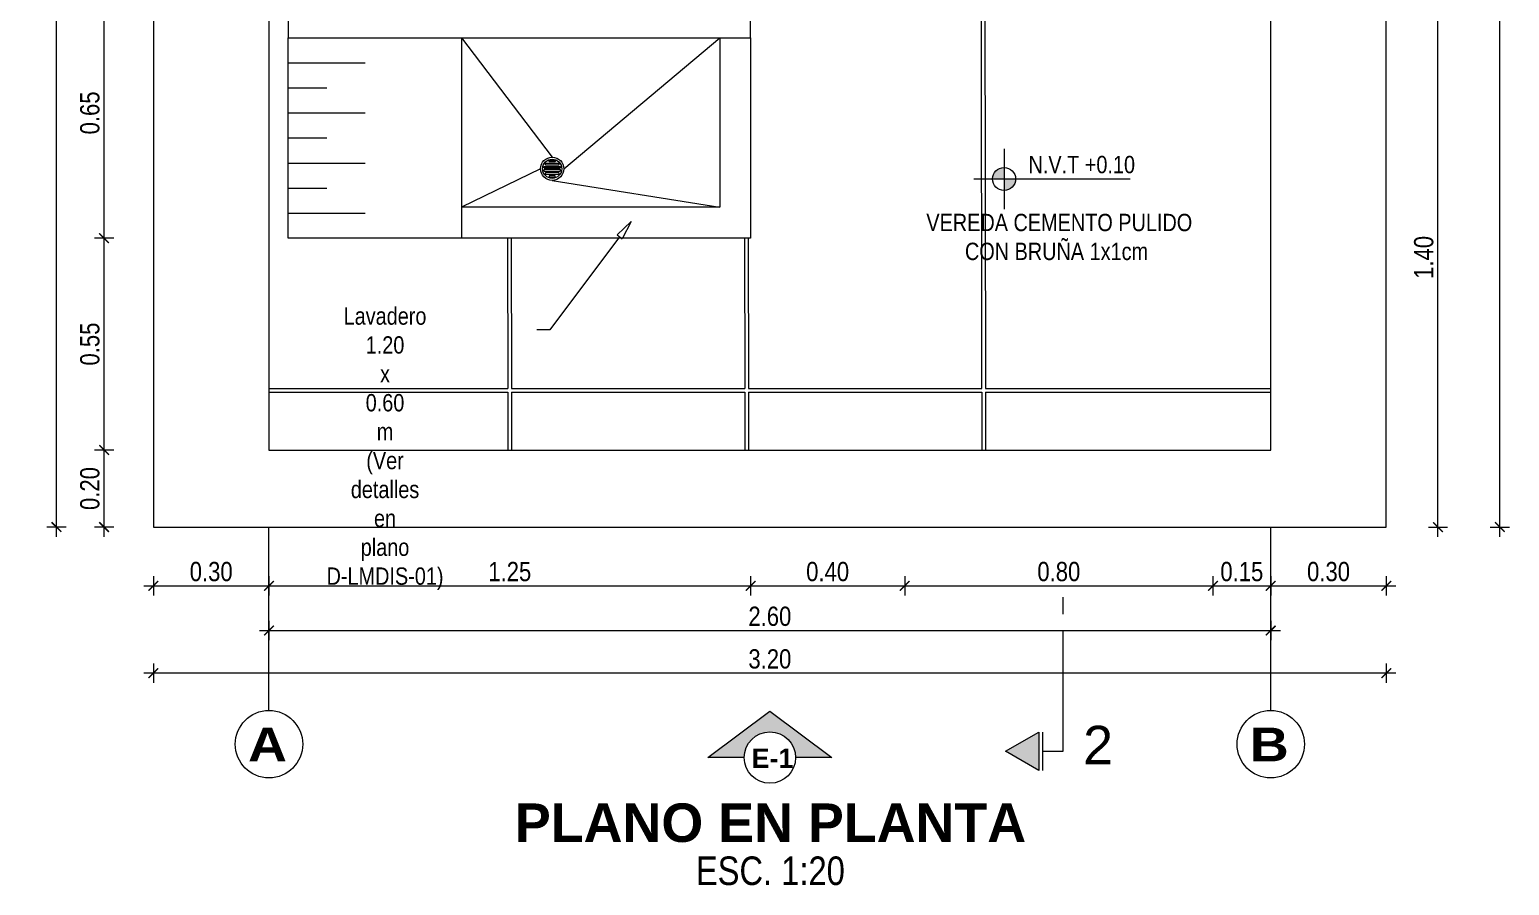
# Model space of a CAD drawing. Header units: metres. Extents: x 116.6 to 157, y -0.9 to 78.1.
# Drawn here: x 117.148 to 120.989, y 73.029 to 75.251 of the extents above; entities that cross this region are included whole.
import ezdxf
from ezdxf import colors
from ezdxf.entities.mleader import LeaderData, LeaderLine
from ezdxf.enums import TextEntityAlignment as Align
from ezdxf.math import Vec2, Vec3

# ---------------------------------------------------------------- set-up
doc = ezdxf.new("R2010")
doc.units = ezdxf.units.M
doc.linetypes.add('ACAD_ISO02W100', pattern=[15, 12, -3])
doc.linetypes.add('ACAD_ISO04W100', pattern=[30, 24, -3, 0, -3])
doc.layers.get('0').update_dxf_attribs({"color": 253})
doc.layers.get('Defpoints').update_dxf_attribs({"color": 30, "lineweight": 9})
for name, color, linetype, lineweight in [('-Acero', 152, 'Continuous', 9), ('-Achurado', 251, 'Continuous', 5), ('-Acotado', 251, 'Continuous', 5), ('-Corte', 7, 'Continuous', 35), ('-Eje', 1, 'ACAD_ISO04W100', 9), ('-Proyeccion', 85, 'ACAD_ISO02W100', 9), ('-Textos', 7, 'Continuous', 20), ('-Vista', 148, 'Continuous', 9), ('ProfileEdges', 212, 'Continuous', 9)]:
    doc.layers.add(name, color=color, linetype=linetype, lineweight=lineweight)
doc.layers.add('A_50_CotasExter', color=253, linetype='Continuous')
doc.layers.add('G-TEXTOS-TITULOS', color=4, linetype='Continuous')
doc.layers.add('VISTAS', color=7, linetype='Continuous', lineweight=5, true_color=0x383838)
doc.styles.add('-Arial', font='arial.ttf')
doc.styles.add('-Arial Narrow', font='ARIALN.TTF')
doc.styles.add('25-TITULO', font='arialbd.ttf', dxfattribs={"height": 0.1})
doc.styles.add('ARIALNEG', font='arialbd.ttf')
doc.dimstyles.new('Esc 1_20n', dxfattribs={"dimscale": 0.02, "dimtxt": 2, "dimasz": 1, "dimexe": 1, "dimexo": 1, "dimgap": 0.45, "dimtad": 1, "dimtoh": 1, "dimzin": 3, "dimdsep": 46, "dimtxsty": '-Arial Narrow', "dimblk": 'ARCHTICK', "dimcen": 1, "dimdle": 1, "dimclrd": 252, "dimclre": 252, "dimclrt": 252, "dimadec": 0, "dimazin": 0, "dimtfac": 1, "dimtix": 1, "dimtmove": 1, "dimatfit": 2, "dimldrblk": 'ARCHTICK', "dimfxl": 1, "dimfxlon": 1, "dimtolj": 2, "dimlwd": 5, "dimlwe": 5, "dimarcsym": 0})

# ---------------------------------------------------------------- blocks, each defined once
blk = doc.blocks.new('Corte Vertical 1_1000')
at = {"layer": '-Eje'}
blk.add_hatch(color=256, dxfattribs=at).paths.add_polyline_path([(13.34, -3.56), (9.86, -1.57), (9.86, -5.55)])
for p, q in [((9.44, -1.57), (9.44, -5.55)), ((9.44, -3.56), (7.34, -3.56))]:
    blk.add_line(p, q, dxfattribs=at)
blk.add_lwpolyline([(13.34, -3.56), (9.86, -5.55), (9.86, -1.57)], close=True, dxfattribs=at)
for points in [[(7.34, -3.56), (7.34, -16.05)], [(7.34, -14.25), (7.34, -16)], [(7.34, -17.81), (7.34, -19.56)]]:
    blk.add_lwpolyline(points, dxfattribs=at)
at = {"layer": '-Eje', "style": '-Arial'}
blk.add_attdef('A', text='', height=4, dxfattribs=at).set_placement((3.71, -4.24), align=Align.MIDDLE)
blk = doc.blocks.new('_ClosedBlank')
at = {"color": 0, "linetype": 'ByBlock', "lineweight": -2}
for p, q in [((-1, 0.167), (0, 0)), ((-1, 0.167), (-1, -0.167)), ((0, 0), (-1, -0.167))]:
    blk.add_line(p, q, dxfattribs=at)
blk = doc.blocks.new('Nivel Planta 1_1000')
at = {"layer": '-Acotado'}
h = blk.add_hatch(color=256, dxfattribs=at)
h.paths.add_polyline_path([(0, 1.2, 0.414214), (-1.2, 0), (0, 0)])
h.paths.add_polyline_path([(0, -1.2, 0.414214), (1.2, 0), (0, 0)])
for p, q in [((0, 3.14), (0, -3.14)), ((-3.14, 0), (13.1, 0))]:
    blk.add_line(p, q, dxfattribs=at)
blk.add_circle((0, 0), 1.2, dxfattribs=at)
at = {"layer": '-Acotado', "style": '-Arial Narrow'}
blk.add_attdef('NIVEL', (2.54, 0.6), '', height=1.8, dxfattribs=at)
blk = doc.blocks.new('_ArchTick')
at = {"color": 0, "linetype": 'ByBlock', "const_width": 0.15}
blk.add_lwpolyline([(-0.5, -0.5), (0.5, 0.5)], dxfattribs=at)
blk = doc.blocks.new('*D743')
at = {"layer": 'A_50_CotasExter', "color": 252, "lineweight": 5, "transparency": 16777216}
for p, q in [((117.4695, 73.8321), (117.4695, 73.7821)), ((117.7695, 73.8321), (117.7695, 73.7821)), ((117.4445, 73.8071), (117.7945, 73.8071))]:
    blk.add_line(p, q, dxfattribs=at)
at = {"layer": 'Defpoints', "color": 0, "transparency": 16777216}
for p in [(117.4695, 73.9596), (117.7695, 73.9596), (117.7695, 73.8071)]:
    blk.add_point(p, dxfattribs=at)
at = {"layer": 'A_50_CotasExter', "color": 252, "lineweight": 5, "transparency": 16777216, "xscale": 0.025, "yscale": 0.025, "zscale": 0.025, "rotation": 180}
blk.add_blockref('_ArchTick', (117.4695, 73.8071), dxfattribs=at)
at = {"layer": 'A_50_CotasExter', "color": 252, "lineweight": 5, "transparency": 16777216, "xscale": 0.025, "yscale": 0.025, "zscale": 0.025}
blk.add_blockref('_ArchTick', (117.7695, 73.8071), dxfattribs=at)
at = {"layer": 'A_50_CotasExter', "color": 252, "transparency": 16777216, "insert": (117.6195, 73.8438), "char_height": 0.05, "attachment_point": 5, "style": '-Arial Narrow'}
blk.add_mtext('\\A2;0.30', dxfattribs=at)
blk = doc.blocks.new('*D744')
at = {"layer": 'A_50_CotasExter', "color": 252, "lineweight": 5, "transparency": 16777216}
for p, q in [((117.7695, 73.8321), (117.7695, 73.7821)), ((119.0195, 73.8321), (119.0195, 73.7821)), ((117.7445, 73.8071), (119.0445, 73.8071))]:
    blk.add_line(p, q, dxfattribs=at)
at = {"layer": 'Defpoints', "color": 0, "transparency": 16777216}
for p in [(119.0195, 74.7096), (117.7695, 73.9596), (119.0195, 73.8071)]:
    blk.add_point(p, dxfattribs=at)
at = {"layer": 'A_50_CotasExter', "color": 252, "lineweight": 5, "transparency": 16777216, "xscale": 0.025, "yscale": 0.025, "zscale": 0.025}
for p, rotation in [((117.7695, 73.8071), 179.9999999999919), ((119.0195, 73.8071), 359.9999999999918)]:
    blk.add_blockref('_ArchTick', p, dxfattribs=dict(at, rotation=rotation))
at = {"layer": 'A_50_CotasExter', "color": 252, "transparency": 16777216, "insert": (118.3945, 73.8438), "char_height": 0.05, "attachment_point": 5, "style": '-Arial Narrow'}
blk.add_mtext('\\A2;1.25', dxfattribs=at)
blk = doc.blocks.new('*D745')
at = {"layer": 'A_50_CotasExter', "color": 252, "lineweight": 5, "transparency": 16777216}
for p, q in [((119.0195, 73.8321), (119.0195, 73.7821)), ((119.4195, 73.8321), (119.4195, 73.7821)), ((118.9945, 73.8071), (119.4445, 73.8071))]:
    blk.add_line(p, q, dxfattribs=at)
at = {"layer": 'Defpoints', "color": 0, "transparency": 16777216}
for p in [(119.4195, 75.3596), (119.0195, 74.7096), (119.4195, 73.8071)]:
    blk.add_point(p, dxfattribs=at)
at = {"layer": 'A_50_CotasExter', "color": 252, "lineweight": 5, "transparency": 16777216, "xscale": 0.025, "yscale": 0.025, "zscale": 0.025}
for p, rotation in [((119.0195, 73.8071), 179.9999999999919), ((119.4195, 73.8071), 359.9999999999918)]:
    blk.add_blockref('_ArchTick', p, dxfattribs=dict(at, rotation=rotation))
at = {"layer": 'A_50_CotasExter', "color": 252, "transparency": 16777216, "insert": (119.2195, 73.8438), "char_height": 0.05, "attachment_point": 5, "style": '-Arial Narrow'}
blk.add_mtext('\\A2;0.40', dxfattribs=at)
blk = doc.blocks.new('*D746')
at = {"layer": 'A_50_CotasExter', "color": 252, "lineweight": 5, "transparency": 16777216}
for p, q in [((119.4195, 73.8321), (119.4195, 73.7821)), ((120.2195, 73.8321), (120.2195, 73.7821)), ((119.3945, 73.8071), (120.2445, 73.8071))]:
    blk.add_line(p, q, dxfattribs=at)
at = {"layer": 'Defpoints', "color": 0, "transparency": 16777216}
for p in [(119.4195, 75.3596), (120.2195, 75.3596), (120.2195, 73.8071)]:
    blk.add_point(p, dxfattribs=at)
at = {"layer": 'A_50_CotasExter', "color": 252, "lineweight": 5, "transparency": 16777216, "xscale": 0.025, "yscale": 0.025, "zscale": 0.025}
for p, rotation in [((119.4195, 73.8071), 179.9999999999919), ((120.2195, 73.8071), 359.9999999999918)]:
    blk.add_blockref('_ArchTick', p, dxfattribs=dict(at, rotation=rotation))
at = {"layer": 'A_50_CotasExter', "color": 252, "transparency": 16777216, "insert": (119.8195, 73.8438), "char_height": 0.05, "attachment_point": 5, "style": '-Arial Narrow'}
blk.add_mtext('\\A2;0.80', dxfattribs=at)
blk = doc.blocks.new('*D747')
at = {"layer": 'A_50_CotasExter', "color": 252, "lineweight": 5, "transparency": 16777216}
for p, q in [((120.2195, 73.8321), (120.2195, 73.7821)), ((120.3695, 73.8321), (120.3695, 73.7821)), ((120.1945, 73.8071), (120.3945, 73.8071))]:
    blk.add_line(p, q, dxfattribs=at)
at = {"layer": 'Defpoints', "color": 0, "transparency": 16777216}
for p in [(120.2195, 75.3596), (120.3695, 75.3596), (120.3695, 73.8071)]:
    blk.add_point(p, dxfattribs=at)
at = {"layer": 'A_50_CotasExter', "color": 252, "lineweight": 5, "transparency": 16777216, "xscale": 0.025, "yscale": 0.025, "zscale": 0.025}
for p, rotation in [((120.2195, 73.8071), 179.9999999999919), ((120.3695, 73.8071), 359.9999999999918)]:
    blk.add_blockref('_ArchTick', p, dxfattribs=dict(at, rotation=rotation))
at = {"layer": 'A_50_CotasExter', "color": 252, "transparency": 16777216, "insert": (120.2945, 73.8438), "char_height": 0.05, "attachment_point": 5, "style": '-Arial Narrow'}
blk.add_mtext('\\A2;0.15', dxfattribs=at)
blk = doc.blocks.new('*D748')
at = {"layer": 'A_50_CotasExter', "color": 252, "lineweight": 5, "transparency": 16777216}
for p, q in [((117.7695, 73.7159), (117.7695, 73.6659)), ((120.3695, 73.7159), (120.3695, 73.6659)), ((117.7445, 73.6909), (120.3945, 73.6909))]:
    blk.add_line(p, q, dxfattribs=at)
at = {"layer": 'Defpoints', "color": 0, "transparency": 16777216}
for p in [(117.7695, 74.1596), (120.3695, 74.1596), (120.3695, 73.6909)]:
    blk.add_point(p, dxfattribs=at)
at = {"layer": 'A_50_CotasExter', "color": 252, "lineweight": 5, "transparency": 16777216, "xscale": 0.025, "yscale": 0.025, "zscale": 0.025, "rotation": 180}
blk.add_blockref('_ArchTick', (117.7695, 73.6909), dxfattribs=at)
at = {"layer": 'A_50_CotasExter', "color": 252, "lineweight": 5, "transparency": 16777216, "xscale": 0.025, "yscale": 0.025, "zscale": 0.025}
blk.add_blockref('_ArchTick', (120.3695, 73.6909), dxfattribs=at)
at = {"layer": 'A_50_CotasExter', "color": 252, "transparency": 16777216, "insert": (119.0695, 73.7277), "char_height": 0.05, "attachment_point": 5, "style": '-Arial Narrow'}
blk.add_mtext('\\A2;2.60', dxfattribs=at)
blk = doc.blocks.new('*D749')
at = {"layer": 'A_50_CotasExter', "color": 252, "lineweight": 5, "transparency": 16777216}
for p, q in [((117.4695, 73.6053), (117.4695, 73.5553)), ((120.6695, 73.6053), (120.6695, 73.5553)), ((120.6945, 73.5803), (117.4445, 73.5803))]:
    blk.add_line(p, q, dxfattribs=at)
at = {"layer": 'Defpoints', "color": 0, "transparency": 16777216}
for p in [(117.4695, 73.9596), (120.6695, 73.9596), (117.4695, 73.5803)]:
    blk.add_point(p, dxfattribs=at)
at = {"layer": 'A_50_CotasExter', "color": 252, "lineweight": 5, "transparency": 16777216, "xscale": 0.025, "yscale": 0.025, "zscale": 0.025, "rotation": 180}
blk.add_blockref('_ArchTick', (117.4695, 73.5803), dxfattribs=at)
at = {"layer": 'A_50_CotasExter', "color": 252, "lineweight": 5, "transparency": 16777216, "xscale": 0.025, "yscale": 0.025, "zscale": 0.025}
blk.add_blockref('_ArchTick', (120.6695, 73.5803), dxfattribs=at)
at = {"layer": 'A_50_CotasExter', "color": 252, "transparency": 16777216, "insert": (119.0695, 73.6171), "char_height": 0.05, "attachment_point": 5, "style": '-Arial Narrow'}
blk.add_mtext('\\A2;3.20', dxfattribs=at)
blk = doc.blocks.new('*D750')
at = {"layer": 'A_50_CotasExter', "color": 252, "lineweight": 5, "transparency": 16777216}
for p, q in [((117.3415, 73.9346), (117.3415, 74.1846)), ((117.3665, 74.1596), (117.3165, 74.1596)), ((117.3665, 73.9596), (117.3165, 73.9596))]:
    blk.add_line(p, q, dxfattribs=at)
at = {"layer": 'Defpoints', "color": 0, "transparency": 16777216}
for p in [(117.3415, 74.1596), (117.4695, 74.1596), (117.4695, 73.9596)]:
    blk.add_point(p, dxfattribs=at)
at = {"layer": 'A_50_CotasExter', "color": 252, "lineweight": 5, "transparency": 16777216, "xscale": 0.025, "yscale": 0.025, "zscale": 0.025}
for p, rotation in [((117.3415, 74.1596), 90), ((117.3415, 73.9596), 270)]:
    blk.add_blockref('_ArchTick', p, dxfattribs=dict(at, rotation=rotation))
at = {"layer": 'A_50_CotasExter', "color": 252, "transparency": 16777216, "insert": (117.3047, 74.0596), "char_height": 0.05, "attachment_point": 5, "rotation": 90, "style": '-Arial Narrow'}
blk.add_mtext('\\A2;0.20', dxfattribs=at)
blk = doc.blocks.new('*D751')
at = {"layer": 'A_50_CotasExter', "color": 252, "lineweight": 5, "transparency": 16777216}
for p, q in [((117.3665, 74.7096), (117.3165, 74.7096)), ((117.3415, 74.1346), (117.3415, 74.7346)), ((117.3665, 74.1596), (117.3165, 74.1596))]:
    blk.add_line(p, q, dxfattribs=at)
at = {"layer": 'Defpoints', "color": 0, "transparency": 16777216}
for p in [(117.3415, 74.7096), (117.7695, 74.7096), (117.4695, 74.1596)]:
    blk.add_point(p, dxfattribs=at)
at = {"layer": 'A_50_CotasExter', "color": 252, "lineweight": 5, "transparency": 16777216, "xscale": 0.025, "yscale": 0.025, "zscale": 0.025}
for p, rotation in [((117.3415, 74.7096), 90), ((117.3415, 74.1596), 270)]:
    blk.add_blockref('_ArchTick', p, dxfattribs=dict(at, rotation=rotation))
at = {"layer": 'A_50_CotasExter', "color": 252, "transparency": 16777216, "insert": (117.3047, 74.4346), "char_height": 0.05, "attachment_point": 5, "rotation": 90, "style": '-Arial Narrow'}
blk.add_mtext('\\A2;0.55', dxfattribs=at)
blk = doc.blocks.new('*D752')
at = {"layer": 'A_50_CotasExter', "color": 252, "lineweight": 5, "transparency": 16777216}
for p, q in [((117.3665, 75.3596), (117.3165, 75.3596)), ((117.3415, 74.6846), (117.3415, 75.3846)), ((117.3665, 74.7096), (117.3165, 74.7096))]:
    blk.add_line(p, q, dxfattribs=at)
at = {"layer": 'Defpoints', "color": 0, "transparency": 16777216}
for p in [(117.3415, 75.3596), (117.7695, 75.3596), (117.7695, 74.7096)]:
    blk.add_point(p, dxfattribs=at)
at = {"layer": 'A_50_CotasExter', "color": 252, "lineweight": 5, "transparency": 16777216, "xscale": 0.025, "yscale": 0.025, "zscale": 0.025}
for p, rotation in [((117.3415, 75.3596), 90), ((117.3415, 74.7096), 270)]:
    blk.add_blockref('_ArchTick', p, dxfattribs=dict(at, rotation=rotation))
at = {"layer": 'A_50_CotasExter', "color": 252, "transparency": 16777216, "insert": (117.3047, 75.0346), "char_height": 0.05, "attachment_point": 5, "rotation": 90, "style": '-Arial Narrow'}
blk.add_mtext('\\A2;0.65', dxfattribs=at)
blk = doc.blocks.new('*D757')
at = {"layer": 'A_50_CotasExter', "color": 252, "lineweight": 5, "transparency": 16777216}
for p, q in [((117.2178, 73.9346), (117.2178, 77.2846)), ((117.2428, 77.2596), (117.1928, 77.2596)), ((117.2428, 73.9596), (117.1928, 73.9596))]:
    blk.add_line(p, q, dxfattribs=at)
at = {"layer": 'Defpoints', "color": 0, "transparency": 16777216}
for p in [(117.2178, 77.2596), (117.4695, 77.2596), (117.4695, 73.9596)]:
    blk.add_point(p, dxfattribs=at)
at = {"layer": 'A_50_CotasExter', "color": 252, "lineweight": 5, "transparency": 16777216, "xscale": 0.025, "yscale": 0.025, "zscale": 0.025}
for p, rotation in [((117.2178, 77.2596), 90), ((117.2178, 73.9596), 270)]:
    blk.add_blockref('_ArchTick', p, dxfattribs=dict(at, rotation=rotation))
at = {"layer": 'A_50_CotasExter', "color": 252, "transparency": 16777216, "insert": (117.181, 75.6096), "char_height": 0.05, "attachment_point": 5, "rotation": 90, "style": '-Arial Narrow'}
blk.add_mtext('\\A2;3.30', dxfattribs=at)
blk = doc.blocks.new('*D759')
at = {"layer": 'A_50_CotasExter', "color": 252, "lineweight": 5, "transparency": 16777216}
for p, q in [((120.7786, 75.3596), (120.8286, 75.3596)), ((120.8036, 73.9346), (120.8036, 75.3846)), ((120.7786, 73.9596), (120.8286, 73.9596))]:
    blk.add_line(p, q, dxfattribs=at)
at = {"layer": 'Defpoints', "color": 0, "transparency": 16777216}
for p in [(120.3695, 75.3596), (120.8036, 75.3596), (120.6695, 73.9596)]:
    blk.add_point(p, dxfattribs=at)
at = {"layer": 'A_50_CotasExter', "color": 252, "lineweight": 5, "transparency": 16777216, "xscale": 0.025, "yscale": 0.025, "zscale": 0.025}
for p, rotation in [((120.8036, 75.3596), 90), ((120.8036, 73.9596), 270)]:
    blk.add_blockref('_ArchTick', p, dxfattribs=dict(at, rotation=rotation))
at = {"layer": 'A_50_CotasExter', "color": 252, "transparency": 16777216, "insert": (120.7668, 74.6596), "char_height": 0.05, "attachment_point": 5, "rotation": 90, "style": '-Arial Narrow'}
blk.add_mtext('\\A2;1.40', dxfattribs=at)
blk = doc.blocks.new('*D764')
at = {"layer": 'A_50_CotasExter', "color": 252, "lineweight": 5, "transparency": 16777216}
for p, q in [((120.964, 73.9346), (120.964, 77.2846)), ((120.939, 77.2596), (120.989, 77.2596)), ((120.939, 73.9596), (120.989, 73.9596))]:
    blk.add_line(p, q, dxfattribs=at)
at = {"layer": 'Defpoints', "color": 0, "transparency": 16777216}
for p in [(120.6695, 77.2596), (120.964, 77.2596), (120.6695, 73.9596)]:
    blk.add_point(p, dxfattribs=at)
at = {"layer": 'A_50_CotasExter', "color": 252, "lineweight": 5, "transparency": 16777216, "xscale": 0.025, "yscale": 0.025, "zscale": 0.025}
for p, rotation in [((120.964, 77.2596), 90), ((120.964, 73.9596), 270)]:
    blk.add_blockref('_ArchTick', p, dxfattribs=dict(at, rotation=rotation))
at = {"layer": 'A_50_CotasExter', "color": 252, "transparency": 16777216, "insert": (120.9272, 75.6096), "char_height": 0.05, "attachment_point": 5, "rotation": 90, "style": '-Arial Narrow'}
blk.add_mtext('\\A2;3.30', dxfattribs=at)
blk = doc.blocks.new('*D829')
at = {"layer": 'A_50_CotasExter', "color": 252, "lineweight": 5, "transparency": 16777216}
for p, q in [((120.3695, 73.8321), (120.3695, 73.7821)), ((120.6695, 73.8321), (120.6695, 73.7821)), ((120.3445, 73.8071), (120.6945, 73.8071))]:
    blk.add_line(p, q, dxfattribs=at)
at = {"layer": 'Defpoints', "color": 0, "transparency": 16777216}
for p in [(120.3695, 73.9596), (120.6695, 73.9596), (120.6695, 73.8071)]:
    blk.add_point(p, dxfattribs=at)
at = {"layer": 'A_50_CotasExter', "color": 252, "lineweight": 5, "transparency": 16777216, "xscale": 0.025, "yscale": 0.025, "zscale": 0.025, "rotation": 180}
blk.add_blockref('_ArchTick', (120.3695, 73.8071), dxfattribs=at)
at = {"layer": 'A_50_CotasExter', "color": 252, "lineweight": 5, "transparency": 16777216, "xscale": 0.025, "yscale": 0.025, "zscale": 0.025}
blk.add_blockref('_ArchTick', (120.6695, 73.8071), dxfattribs=at)
at = {"layer": 'A_50_CotasExter', "color": 252, "transparency": 16777216, "insert": (120.5195, 73.8438), "char_height": 0.05, "attachment_point": 5, "style": '-Arial Narrow'}
blk.add_mtext('\\A2;0.30', dxfattribs=at)

msp = doc.modelspace()

# ---------------------------------------------------------------- hatches: boundary and pattern name
at = {"layer": 'VISTAS', "true_color": 0xc2c2c2}
h = msp.add_hatch(color=9, dxfattribs=at)
h.dxf.hatch_style = 1
h.paths.add_polyline_path([(119.0028, 73.3611), (118.9084, 73.3611), (119.0695, 73.4819), (119.2306, 73.3611), (119.1362, 73.3611, 0.198912), (119.1166, 73.4083, 0.668179)])

# ---------------------------------------------------------------- linework, layer by layer
at = {"layer": '-Acero', "color": 253, "lineweight": 5}
msp.add_lwpolyline([(118.2695, 75.2296), (118.3095, 75.2296)], dxfattribs=at)
at = {"layer": '-Achurado', "color": 253, "lineweight": 5}
for points in [[(117.8195, 75.1646), (118.0195, 75.1646)], [(117.8195, 75.0996), (117.9195, 75.0996)], [(117.8195, 75.0346), (118.0195, 75.0346)], [(117.8195, 74.9696), (117.9195, 74.9696)], [(117.8195, 74.9046), (118.0195, 74.9046)], [(117.8195, 74.8396), (117.9195, 74.8396)], [(117.8195, 74.7746), (118.0195, 74.7746)]]:
    msp.add_lwpolyline(points, dxfattribs=at)
at = {"layer": '-Corte', "color": 253, "lineweight": 5}
msp.add_line((118.2695, 75.2296), (118.2695, 74.7096), dxfattribs=at)
msp.add_lwpolyline([(117.8195, 75.3096), (117.8195, 75.2296), (119.0195, 75.2296), (119.0195, 75.3096)], close=True, dxfattribs=at)
for points in [[(119.0195, 75.2296), (119.0195, 74.7096), (117.8195, 74.7096), (117.8195, 75.2296)], [(118.9395, 75.2296), (118.9395, 74.7896), (118.2695, 74.7896)]]:
    msp.add_lwpolyline(points, dxfattribs=at)
at = {"layer": '-Eje', "ltscale": 0.025}
for p, q in [((117.7695, 73.4835), (117.7695, 73.9596)), ((120.3695, 73.4835), (120.3695, 73.9596))]:
    msp.add_line(p, q, dxfattribs=at)
at = {"layer": '-Eje', "linetype": 'ByBlock', "ltscale": 0.025}
for centre in [(117.7695, 73.396), (120.3695, 73.396)]:
    msp.add_circle(centre, 0.0875, dxfattribs=at)
at = {"layer": '-Proyeccion', "ltscale": 3}
msp.add_lwpolyline([(117.4695, 73.9596), (120.6695, 73.9596), (120.6695, 77.2596), (117.4695, 77.2596)], close=True, dxfattribs=at)
at = {"layer": '-Vista', "color": 254}
for p, q in [((119.6175, 75.3596), (119.6192, 74.3196)), ((119.6275, 75.3596), (119.6292, 74.3196)), ((118.3885, 74.7096), (118.3892, 74.3196)), ((118.3985, 74.7096), (118.3992, 74.3196)), ((119.0035, 74.7096), (119.0042, 74.3196)), ((119.0135, 74.7096), (119.0142, 74.3196)), ((118.3893, 74.3096), (118.3893, 74.1596)), ((118.3993, 74.3096), (118.3993, 74.1596)), ((119.0043, 74.3096), (119.0043, 74.1596)), ((119.0143, 74.3096), (119.0143, 74.1596)), ((119.6193, 74.3096), (119.6193, 74.1596)), ((119.6292, 74.3096), (119.6294, 74.1596))]:
    msp.add_line(p, q, dxfattribs=at)
at = {"layer": '-Vista', "color": 253, "lineweight": 5}
for points in [[(118.2695, 75.2296), (118.5045, 74.9196)], [(118.5345, 74.8896), (118.9395, 75.2296)], [(118.4745, 74.8896), (118.2695, 74.7896)], [(118.5045, 74.8596), (118.9395, 74.7896)]]:
    msp.add_lwpolyline(points, dxfattribs=at)
for points in [[(118.4845, 74.8956), (118.5245, 74.8956, -0.414214), (118.5265, 74.8936), (118.5265, 74.8936, -0.414214), (118.5245, 74.8916), (118.4845, 74.8916, -0.414214), (118.4825, 74.8936), (118.4825, 74.8936, -0.414214)], [(118.4885, 74.8996), (118.5205, 74.8996, 0.414214), (118.5225, 74.9016), (118.5225, 74.9016, 0.414214), (118.5205, 74.9036), (118.4885, 74.9036, 0.414214), (118.4865, 74.9016), (118.4865, 74.9016, 0.414214)], [(118.4965, 74.9096), (118.4965, 74.9096, -0.414214), (118.4985, 74.9116), (118.5105, 74.9116, -0.414214), (118.5125, 74.9096), (118.5125, 74.9096, -0.414214), (118.5105, 74.9076), (118.4985, 74.9076, -0.414214)], [(118.4845, 74.8836), (118.5245, 74.8836, 0.414214), (118.5265, 74.8856), (118.5265, 74.8856, 0.414214), (118.5245, 74.8876), (118.4845, 74.8876, 0.414214), (118.4825, 74.8856), (118.4825, 74.8856, 0.414214)], [(118.4885, 74.8756), (118.5205, 74.8756, 0.414214), (118.5225, 74.8776), (118.5225, 74.8776, 0.414214), (118.5205, 74.8796), (118.4885, 74.8796, 0.414214), (118.4865, 74.8776), (118.4865, 74.8776, 0.414214)], [(118.4965, 74.8696), (118.4965, 74.8696, 0.414214), (118.4985, 74.8676), (118.5105, 74.8676, 0.414214), (118.5125, 74.8696), (118.5125, 74.8696, 0.414214), (118.5105, 74.8716), (118.4985, 74.8716, 0.414214)]]:
    msp.add_lwpolyline(points, format="xyb", close=True, dxfattribs=at)
at = {"layer": '-Vista', "color": 254}
for points in [[(117.7695, 74.3196), (118.3892, 74.3196)], [(118.3992, 74.3196), (119.0043, 74.3196)], [(119.0142, 74.3196), (119.6193, 74.3196)], [(119.6292, 74.3196), (120.3695, 74.3196)], [(117.7695, 74.3096), (118.3893, 74.3096)], [(118.3992, 74.3096), (119.0043, 74.3096)], [(119.0142, 74.3096), (119.6193, 74.3096)], [(119.6292, 74.3096), (120.3695, 74.3096)]]:
    msp.add_lwpolyline(points, dxfattribs=at)
at = {"layer": '-Vista', "color": 253, "lineweight": 5}
for radius in [0.03, 0.025]:
    msp.add_circle((118.5045, 74.8896), radius, dxfattribs=at)
at = {"layer": 'ProfileEdges', "lineweight": 5}
msp.add_lwpolyline([(117.7695, 75.3696), (117.7695, 74.1596), (120.3695, 74.1596), (120.3695, 75.3596)], dxfattribs=at)
at = {"layer": 'VISTAS', "color": 252}
msp.add_lwpolyline([(119.0028, 73.3611), (118.9084, 73.3611), (119.0695, 73.4819), (119.2306, 73.3611), (119.1362, 73.3611)], dxfattribs=at)
at = {"layer": 'VISTAS', "color": 250, "true_color": 0x383838}
msp.add_circle((119.0695, 73.3611), 0.0667, dxfattribs=at)
at = {"layer": 'VISTAS', "color": 252}
msp.add_circle((119.0695, 73.3611), 0.0667, dxfattribs=at)

# ---------------------------------------------------------------- block references
at = {"layer": '-Acotado'}
ref = msp.add_blockref('Nivel Planta 1_1000', (119.6774, 74.8631), dxfattribs=dict(at, xscale=0.025, yscale=0.025, zscale=0.025))
ref.add_attrib('NIVEL', 'N.V.T +0.10', (119.7408, 74.8781), dxfattribs={"layer": '-Textos', "height": 0.045, "style": '-Arial Narrow'})
at = {"layer": '-Eje'}
ref = msp.add_blockref('Corte Vertical 1_1000', (120.0142, 73.2886), dxfattribs=dict(at, xscale=0.025, yscale=0.025, zscale=0.025, rotation=180))
ref.add_attrib('A', '2', dxfattribs={"height": 0.1, "style": '-Arial'}).set_placement((119.9214, 73.3945), align=Align.MIDDLE)

# ---------------------------------------------------------------- texts
at = {"layer": '-Acotado', "color": 7, "insert": (120.2331, 74.7727), "char_height": 0.045, "width": 0.839106, "attachment_point": 3, "style": '-Arial Narrow'}
msp.add_mtext('\\pxqc; VEREDA CEMENTO PULIDO\\PCON BRUÑA 1x1cm', dxfattribs=at)
at = {"layer": '-Textos', "style": '-Arial Narrow'}
msp.add_text('ESC. 1:20', height=0.07408, dxfattribs=at).set_placement((119.0708, 73.0675), align=Align.MIDDLE_CENTER)
at = {"layer": '-Textos', "char_height": 0.0875, "attachment_point": 5, "style": '-Arial Narrow'}
for s, insert in [('\\pxqc;{\\fArial Black|b0|i0|c0|p34;A}', (117.7657, 73.3952)), ('\\pxqc;{\\fArial Black|b0|i0|c0|p34;B}', (120.3657, 73.3952))]:
    msp.add_mtext_dynamic_manual_height_columns(s, width=0.294609, gutter_width=12.5, heights=[0.2188], dxfattribs=dict(at, insert=insert))
at = {"layer": 'G-TEXTOS-TITULOS', "color": 219, "true_color": 0x642165, "style": '25-TITULO'}
msp.add_text('PLANO EN PLANTA', height=0.1, dxfattribs=at).set_placement((119.0712, 73.1922), align=Align.MIDDLE_CENTER)
at = {"layer": 'VISTAS', "color": 252, "insert": (119.0221, 73.3846), "char_height": 0.05, "attachment_point": 1, "style": 'ARIALNEG'}
msp.add_mtext_dynamic_manual_height_columns('E-1', width=0.291306, gutter_width=9.7923, heights=[0], dxfattribs=at)

# ---------------------------------------------------------------- dimensions: what is measured, and where the dimension line sits
at = {"layer": 'A_50_CotasExter'}
for p1, p2, distance, picture, middle in [((117.4695, 73.9596), (117.4695, 77.2596), 0.2517, '*D757', (117.181, 75.6096)), ((120.6695, 73.9596), (120.6695, 77.2596), -0.2945, '*D764', (120.9272, 75.6096)), ((117.4695, 73.9596), (117.4695, 74.1596), 0.128, '*D750', (117.3047, 74.0596)), ((117.7695, 74.1596), (120.3695, 74.1596), -0.4687, '*D748', (119.0695, 73.7277)), ((117.4695, 73.9596), (117.7695, 73.9596), -0.1526, '*D743', (117.6195, 73.8438)), ((120.6695, 73.9596), (117.4695, 73.9596), 0.3793, '*D749', (119.0695, 73.6171)), ((120.3695, 73.9596), (120.6695, 73.9596), -0.1526, '*D829', (120.5195, 73.8438))]:
    dim = msp.add_aligned_dim(p1=p1, p2=p2, distance=distance, dimstyle='Esc 1_20n', override={"dimscale": 0.025}, dxfattribs=at)
    dim.commit()
    dim.dimension.update_dxf_attribs({"geometry": picture, "text_midpoint": middle})
for base, p1, p2, angle, picture, middle in [((117.3415, 75.3596), (117.7695, 74.7096), (117.7695, 75.3596), 270, '*D752', (117.3047, 75.0346)), ((119.4195, 73.8071), (119.0195, 74.7096), (119.4195, 75.3596), 180, '*D745', (119.2195, 73.8438)), ((120.2195, 73.8071), (119.4195, 75.3596), (120.2195, 75.3596), 180, '*D746', (119.8195, 73.8438)), ((120.3695, 73.8071), (120.2195, 75.3596), (120.3695, 75.3596), 180, '*D747', (120.2945, 73.8438)), ((120.8036, 75.3596), (120.6695, 73.9596), (120.3695, 75.3596), 270, '*D759', (120.7668, 74.6596)), ((117.3415, 74.7096), (117.4695, 74.1596), (117.7695, 74.7096), 270, '*D751', (117.3047, 74.4346)), ((119.0195, 73.8071), (117.7695, 73.9596), (119.0195, 74.7096), 180, '*D744', (118.3945, 73.8438))]:
    dim = msp.add_linear_dim(base=base, p1=p1, p2=p2, angle=angle, dimstyle='Esc 1_20n', override={"dimscale": 0.025}, dxfattribs=at)
    dim.commit()
    dim.dimension.update_dxf_attribs({"geometry": picture, "text_midpoint": middle})

# ---------------------------------------------------------------- leaders
at = {"layer": '-Acotado'}
ml = msp.add_multileader_mtext('Standard', dxfattribs=at)
ml.set_content('Lavadero 1.20 x 0.60 m  \\P\\pq*; (Ver detalles en plano D-LMDIS-01) ', color=7, style='-Arial Narrow')
ml.set_leader_properties(color=7, linetype='Continuous', lineweight=0)
ml.set_arrow_properties(name='CLOSEDBLANK')
ml.build(insert=Vec2(0, 0))
ml.multileader.update_dxf_attribs({"has_dogleg": 0, "text_left_attachment_type": 6, "text_right_attachment_type": 6, "dogleg_length": 0, "arrow_head_size": 0.05, "scale": 0.025})
ctx = ml.context
ctx.base_point, ctx.scale, ctx.char_height, ctx.arrow_head_size, ctx.landing_gap_size, ctx.plane_origin = Vec3(117.6429, 74.4717), 0.025, 0.045, 0.05, 0.0125, Vec3(117.7433, 73.0978)
ctx.left_attachment, ctx.right_attachment, ctx.text_align_type = 6, 6, 1
notes = []
notes.append((ctx, [(0, (1, 1, 0), (118.4985, 74.4717), (-1, 0), 0, [(0, [(118.7096, 74.753)], 0, [])])]))
ctx.mtext.insert, ctx.mtext.width, ctx.mtext.alignment, ctx.mtext.flow_direction = Vec3(118.0707, 74.5299), 0.839106, 2, 5
for ctx, leaders in notes:
    for number, flags, end, landing, length, lines in leaders:
        leader = LeaderData()
        leader.index, (leader.has_last_leader_line, leader.has_dogleg_vector, leader.attachment_direction) = number, flags
        leader.last_leader_point, leader.dogleg_vector, leader.dogleg_length = Vec3(end), Vec3(landing), length
        for number, points, colour, breaks in lines:
            line = LeaderLine()
            line.index, line.vertices, line.color, line.breaks = number, Vec3.list(points), colors.encode_raw_color(colour), breaks
            leader.lines.append(line)
        ctx.leaders.append(leader)

doc.saveas('drawing.dxf')
